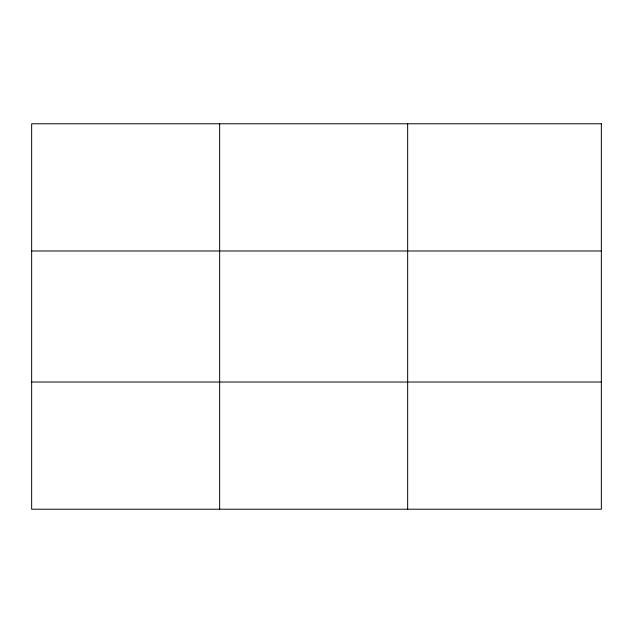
<?xml version="1.0" encoding="UTF-8"?>
<svg xmlns="http://www.w3.org/2000/svg" width="633" height="633" viewBox="0 0 633 633"><rect width="100%" height="100%" fill="white"/><g stroke="black" fill="none" stroke-linecap="round" stroke-linejoin="round"><path stroke-width="0.95" d="M219.651 123.783L219.651 509.217M407.652 123.783L407.652 509.217M31.65 250.977L601.35 250.977M31.65 382.023L601.35 382.023M601.35 123.783L601.35 509.217L31.65 509.217L31.65 123.783L601.35 123.783"/></g></svg>
